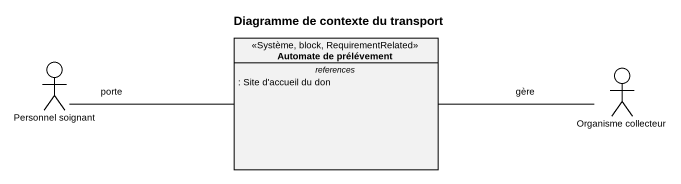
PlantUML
@startuml
title Diagramme de contexte du transport
allowmixing
hide circle
hide empty members
class "Automate de prélévement" as Automate_de_prélévement <<Système, block, RequirementRelated>> {
  -- references --
  : Site d'accueil du don
}
actor "Personnel soignant" as Personnel_soignant
actor "Organisme collecteur" as Organisme_collecteur
Personnel_soignant -right- Automate_de_prélévement : porte
Organisme_collecteur -left- Automate_de_prélévement : gère
@enduml
